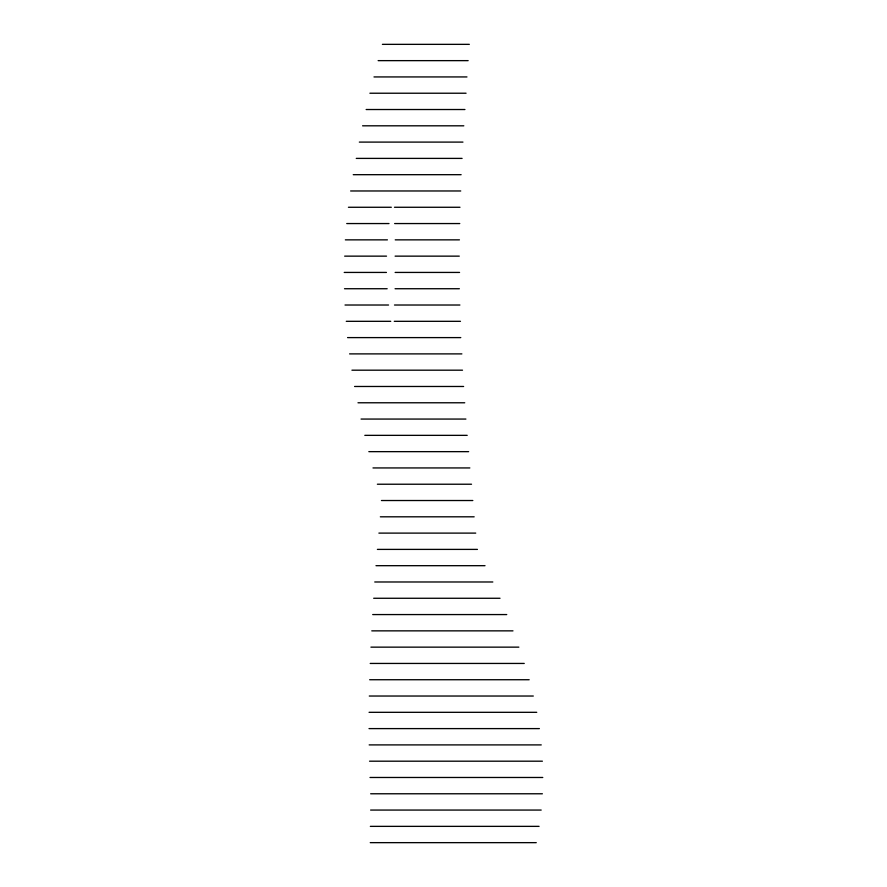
<?xml version="1.0" encoding="UTF-8"?>
<svg xmlns="http://www.w3.org/2000/svg" width="887" height="887" viewBox="0 0 887 887"><rect width="100%" height="100%" fill="white"/><g stroke="black" fill="none" stroke-linecap="round" stroke-linejoin="round"><path stroke-width="1.33" d="M382.408 44.35L469.323 44.35M378.139 60.638L468.148 60.638M373.992 76.936L466.961 76.936M369.901 93.224L466.063 93.224M366.154 109.522L464.943 109.522M362.583 125.81L463.812 125.81M359.335 142.097L462.947 142.097M356.264 158.396L462.094 158.396M353.248 174.684L461.129 174.684M350.62 190.971L460.73 190.971M348.436 207.27L391.311 207.27M394.482 207.27L459.976 207.27M346.739 223.557L389.005 223.557M394.637 223.557L459.765 223.557M345.353 239.856L387.408 239.856M395.236 239.856L459.444 239.856M344.655 256.143L386.521 256.143M395.103 256.143L459.278 256.143M344.223 272.431L386.433 272.431M395.136 272.431L459.555 272.431M344.522 288.73L387.164 288.73M395.07 288.73L459.366 288.73M345.021 305.017L388.55 305.017M394.482 305.017L459.898 305.017M346.274 321.316L390.735 321.316M394.272 321.316L460.464 321.316M347.571 337.603L460.785 337.603M349.589 353.891L461.872 353.891M351.939 370.189L462.515 370.189M354.578 386.477L463.624 386.477M357.993 402.776L464.733 402.776M361.053 419.063L465.897 419.063M364.812 435.351L467.205 435.351M368.837 451.649L468.635 451.649M372.983 467.937L469.844 467.937M377.374 484.224L471.529 484.224M381.432 500.523L472.826 500.523M380.346 516.811L474.157 516.811M378.893 533.109L475.731 533.109M377.396 549.397L477.428 549.397M375.988 565.684L485.012 565.684M374.746 581.983L492.817 581.983M373.682 598.27L500.013 598.27M372.706 614.569L506.743 614.569M371.775 630.857L512.974 630.857M370.921 647.144L518.851 647.144M370.212 663.443L524.239 663.443M369.668 679.73L529.173 679.73M369.28 696.029L533.298 696.029M369.07 712.316L536.746 712.316M369.014 728.604L539.385 728.604M369.169 744.903L541.247 744.903M369.546 761.19L542.389 761.19M370.012 777.478L542.777 777.478M370.655 793.776L542.378 793.776M370.611 810.064L541.181 810.064M370.345 826.362L539.074 826.362M370.256 842.65L536.258 842.65"/></g></svg>
